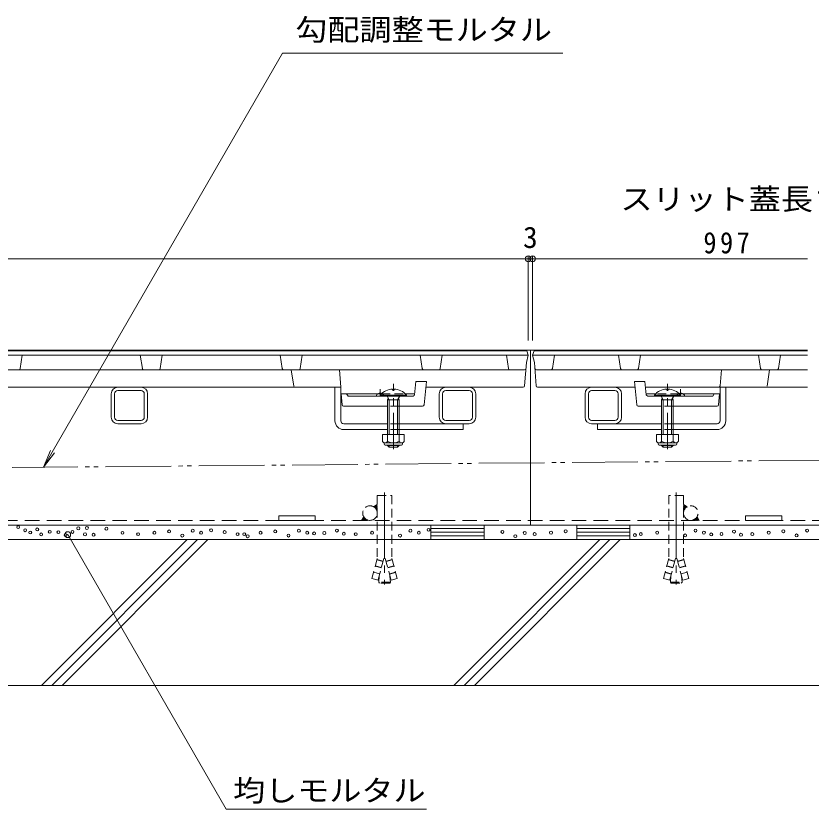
# Model space of a CAD drawing. Units: millimetres at full size, sheet at 1:5; details may follow other scales. Extents: x -1782 to 1922, y -1359 to 1336.
# Drawn here: x -792 to -247, y -907 to -363 of the extents above; entities that cross this region are included whole.
import ezdxf
from ezdxf.enums import TextEntityAlignment as Align

# ---------------------------------------------------------------- set-up
doc = ezdxf.new("R2010")
doc.units = ezdxf.units.MM
doc.header["$LTSCALE"] = 5
doc.header["$PDMODE"] = 32
doc.header["$PDSIZE"] = 4
for name, pattern in [('CHAIN1', [8, 5, -1, 1, -1]), ('CHAIN2', [12, 9, -1, 1, -1]), ('DASHED1', [1.8, 1.2, -0.6]), ('DASHED2', [3, 2, -1]), ('DOUBLE_CHAIN2', [12.8, 9, -1, 0.6, -0.6, 0.6, -1])]:
    doc.linetypes.add(name, pattern=pattern)
for name, color, linetype, lineweight in [('4-0_通り芯', 7, 'Continuous', 9), ('4-2_給水施設', 3, 'Continuous', 9), ('4-4_ハッチ', 7, 'Continuous', 9), ('4-5_図形', 7, 'Continuous', 9), ('4-E_補助線（青）', 7, 'Continuous', 9)]:
    doc.layers.add(name, color=color, linetype=linetype, lineweight=lineweight)
doc.styles.add('ＭＳ ゴシック', font='')
doc.styles.get('ＭＳ ゴシック').set_extended_font_data('MS Gothic')

msp = doc.modelspace()

# ---------------------------------------------------------------- linework, layer by layer
at = {"layer": '4-0_通り芯'}
for p, q in [((-249.529, -591.851), (-1629.529, -591.851)), ((-439.529, -711.851), (-439.529, -591.851)), ((-722.529, -617.351), (-706.529, -617.351)), ((-722.529, -619.651), (-706.529, -619.651)), ((-573.529, -640.351), (-573.529, -617.351)), ((-569.569, -640.351), (-569.569, -617.351)), ((-497.529, -617.351), (-481.529, -617.351)), ((-497.529, -619.651), (-481.529, -619.651)), ((-381.529, -617.351), (-397.529, -617.351)), ((-381.529, -619.651), (-397.529, -619.651)), ((-309.489, -640.351), (-309.489, -617.351)), ((-305.529, -640.351), (-305.529, -617.351)), ((-727.029, -637.851), (-727.029, -621.851)), ((-724.729, -621.851), (-724.729, -637.851)), ((-704.329, -637.851), (-704.329, -621.851)), ((-702.119, -621.851), (-702.029, -621.851)), ((-702.029, -637.851), (-702.029, -621.851)), ((-502.029, -637.851), (-502.029, -621.851)), ((-499.729, -621.851), (-499.729, -637.851)), ((-479.329, -637.851), (-479.329, -621.851)), ((-477.119, -621.851), (-477.029, -621.851)), ((-477.029, -637.851), (-477.029, -621.851)), ((-402.029, -637.851), (-402.029, -621.851)), ((-401.939, -621.851), (-402.029, -621.851)), ((-399.729, -637.851), (-399.729, -621.851)), ((-379.329, -621.851), (-379.329, -637.851)), ((-377.029, -637.851), (-377.029, -621.851)), ((-722.529, -640.051), (-706.529, -640.051)), ((-722.529, -642.351), (-706.529, -642.351)), ((-567.569, -642.351), (-537.504, -642.351)), ((-529.504, -642.351), (-481.529, -642.351)), ((-497.529, -640.051), (-481.529, -640.051)), ((-485.529, -646.351), (-485.529, -642.351)), ((-381.529, -640.051), (-397.529, -640.051)), ((-349.554, -642.351), (-397.529, -642.351)), ((-393.529, -646.351), (-393.529, -642.351)), ((-311.489, -642.351), (-341.554, -642.351)), ((-567.529, -646.351), (-537.504, -646.351)), ((-529.504, -646.351), (-485.529, -646.351)), ((-349.554, -646.351), (-393.529, -646.351)), ((-311.529, -646.351), (-341.554, -646.351)), ((-612.029, -705.651), (-612.029, -708.651)), ((-612.029, -705.651), (-587.029, -705.651)), ((-612.029, -708.651), (-587.029, -708.651)), ((-587.029, -705.651), (-587.029, -708.651)), ((-267.029, -705.651), (-292.029, -705.651)), ((-292.029, -705.651), (-292.029, -708.651)), ((-267.029, -708.651), (-292.029, -708.651)), ((-267.029, -705.651), (-267.029, -708.651)), ((-1641.189, -711.851), (-237.868, -711.851))]:
    msp.add_line(p, q, dxfattribs=at)
at = {"layer": '4-0_通り芯', "color": 4, "linetype": 'CHAIN1'}
for p, q in [((-533.504, -659.81), (-533.504, -614.896)), ((-345.554, -659.81), (-345.554, -614.896))]:
    msp.add_line(p, q, dxfattribs=at)
at = {"layer": '4-0_通り芯', "color": 6}
for p, q in [((-534.004, -618.562), (-534.004, -619.351)), ((-534.004, -619.351), (-533.004, -619.351)), ((-533.002, -618.562), (-533.002, -619.351)), ((-346.055, -618.562), (-346.055, -619.351)), ((-345.054, -619.351), (-346.054, -619.351)), ((-345.054, -618.562), (-345.054, -619.351)), ((-542.404, -622.651), (-542.404, -623.351)), ((-524.604, -622.651), (-542.404, -622.651)), ((-524.604, -623.351), (-542.404, -623.351)), ((-537.854, -623.351), (-536.404, -625.851)), ((-537.504, -625.851), (-537.504, -649.651)), ((-537.481, -625.851), (-536.944, -624.92)), ((-537.481, -625.851), (-529.504, -625.851)), ((-536.404, -625.851), (-536.404, -649.651)), ((-529.154, -623.351), (-530.604, -625.851)), ((-530.604, -625.851), (-530.604, -649.651)), ((-529.504, -625.851), (-530.053, -624.901)), ((-529.504, -625.851), (-529.504, -649.651)), ((-524.604, -622.651), (-524.604, -623.351)), ((-354.454, -622.651), (-354.454, -623.351)), ((-354.454, -622.651), (-336.654, -622.651)), ((-354.454, -623.351), (-336.654, -623.351)), ((-349.904, -623.351), (-348.454, -625.851)), ((-349.554, -625.851), (-349.005, -624.901)), ((-341.577, -625.851), (-349.554, -625.851)), ((-349.554, -625.851), (-349.554, -649.651)), ((-348.454, -625.851), (-348.454, -649.651)), ((-341.204, -623.351), (-342.654, -625.851)), ((-342.654, -625.851), (-342.654, -649.651)), ((-341.577, -625.851), (-342.114, -624.92)), ((-341.554, -625.851), (-341.554, -649.651)), ((-336.654, -622.651), (-336.654, -623.351)), ((-537.504, -656.951), (-537.504, -657.251)), ((-529.504, -657.251), (-537.504, -657.251)), ((-536.404, -656.951), (-536.404, -658.351)), ((-341.554, -657.251), (-349.554, -657.251)), ((-342.654, -656.951), (-342.654, -658.351)), ((-341.554, -656.951), (-341.554, -657.251))]:
    msp.add_line(p, q, dxfattribs=at)
at = {"layer": '4-0_通り芯', "linetype": 'DASHED1'}
for p, q in [((-529.504, -642.351), (-537.504, -642.351)), ((-341.554, -642.351), (-349.554, -642.351)), ((-529.504, -646.351), (-537.504, -646.351)), ((-341.554, -646.351), (-349.554, -646.351))]:
    msp.add_line(p, q, dxfattribs=at)
at = {"layer": '4-0_通り芯', "color": 2}
for p, q in [((-541.004, -649.651), (-541.004, -654.451)), ((-526.004, -649.651), (-541.004, -649.651)), ((-537.504, -649.651), (-537.504, -654.451)), ((-529.504, -649.651), (-529.504, -654.451)), ((-526.004, -649.651), (-526.004, -654.451)), ((-353.054, -649.651), (-353.054, -654.451)), ((-338.054, -649.651), (-353.054, -649.651)), ((-349.554, -649.651), (-349.554, -654.451)), ((-341.554, -649.651), (-341.554, -654.451)), ((-338.054, -649.651), (-338.054, -654.451)), ((-539.854, -656.201), (-539.854, -655.36)), ((-527.754, -655.451), (-539.254, -655.451)), ((-539.104, -656.951), (-527.904, -656.951)), ((-527.154, -656.201), (-527.154, -655.36)), ((-351.904, -656.201), (-351.904, -655.36)), ((-339.804, -655.451), (-351.304, -655.451)), ((-351.154, -656.951), (-339.954, -656.951)), ((-339.204, -656.201), (-339.204, -655.36))]:
    msp.add_line(p, q, dxfattribs=at)
at = {"layer": '4-0_通り芯', "linetype": 'DASHED2'}
msp.add_line((-1641.189, -708.651), (-237.868, -708.651), dxfattribs=at)
at = {"layer": '4-0_通り芯', "color": 6}
for points in [[(-530.604, -656.951), (-530.604, -658.351), (-536.404, -658.351), (-537.504, -657.251)], [(-529.504, -656.951), (-529.504, -657.251), (-530.604, -658.351)], [(-349.554, -656.951), (-349.554, -657.251), (-348.454, -658.351)], [(-348.454, -656.951), (-348.454, -658.351), (-342.654, -658.351), (-341.554, -657.251)]]:
    msp.add_lwpolyline(points, dxfattribs=at)
at = {"layer": '4-0_通り芯'}
for centre, radius, start, end in [((-722.529, -621.851), 4.5, 90, 180), ((-722.529, -621.851), 2.2, 90, 180), ((-706.529, -621.851), 4.5, 0, 90), ((-706.529, -621.851), 2.2, 0, 90), ((-497.529, -621.851), 4.5, 90, 180), ((-497.529, -621.851), 2.2, 90, 180), ((-481.529, -621.851), 4.5, 0, 90), ((-481.529, -621.851), 2.2, 0, 90), ((-397.529, -621.851), 4.5, 90, 180), ((-397.529, -621.851), 2.2, 90, 180), ((-381.529, -621.851), 4.5, 0, 90), ((-381.529, -621.851), 2.2, 0, 90), ((-722.529, -637.851), 4.5, 180, 270), ((-722.529, -637.851), 2.2, 180, 270), ((-706.529, -637.851), 2.2, 270, 0), ((-706.529, -637.851), 4.5, 270, 0), ((-497.529, -637.851), 4.5, 180, 270), ((-497.529, -637.851), 2.2, 180, 270), ((-481.529, -637.851), 2.2, 270, 0), ((-481.529, -637.851), 4.5, 270, 0), ((-397.529, -637.851), 4.5, 180, 270), ((-397.529, -637.851), 2.2, 180, 270), ((-381.529, -637.851), 2.2, 270, 0), ((-381.529, -637.851), 4.5, 270, 0), ((-567.529, -640.351), 6, 180, 270), ((-567.569, -640.351), 2, 180, 270), ((-311.529, -640.351), 6, 270, 0), ((-311.489, -640.351), 2, 270, 0)]:
    msp.add_arc(centre, radius, start, end, dxfattribs=at)
at = {"layer": '4-0_通り芯', "color": 6}
for centre, start, end in [((-533.504, -630.251), 92.44928, 139.50492), ((-533.504, -630.251), 40.49508, 87.54192), ((-533.404, -630.251), 87.54192, 87.55072), ((-345.554, -630.251), 92.45808, 139.50492), ((-345.654, -630.251), 92.44928, 92.45808), ((-345.554, -630.251), 40.49508, 87.55072)]:
    msp.add_arc(centre, 11.7, start, end, dxfattribs=at)
at = {"layer": '4-0_通り芯', "color": 2}
for centre, radius, start, end in [((-539.254, -653.42), 2.031, 210.51797, 329.48203), ((-539.104, -656.201), 0.75, 180, 270), ((-533.504, -646.951), 8.5, 241.92867, 298.07147), ((-527.754, -653.42), 2.031, 210.51451, 329.48514), ((-527.904, -656.201), 0.75, 270, 0), ((-351.304, -653.42), 2.031, 210.51797, 329.48203), ((-351.154, -656.201), 0.75, 180, 270), ((-345.554, -646.951), 8.5, 241.92867, 298.07147), ((-339.804, -653.42), 2.031, 210.51451, 329.48514), ((-339.954, -656.201), 0.75, 270, 0)]:
    msp.add_arc(centre, radius, start, end, dxfattribs=at)
at = {"layer": '4-2_給水施設'}
for p, q in [((-442.029, -592.351), (-441.029, -595.351)), ((-437.029, -592.351), (-438.029, -595.351)), ((-437.029, -592.351), (-249.529, -592.351)), ((-1423.164, -595.351), (-441.029, -595.351)), ((-789.401, -604.499), (-788.029, -595.351)), ((-705.656, -604.499), (-707.029, -595.351)), ((-693.401, -604.499), (-692.029, -595.351)), ((-609.656, -604.499), (-611.029, -595.351)), ((-597.401, -604.499), (-596.029, -595.351)), ((-513.656, -604.499), (-515.029, -595.351)), ((-501.401, -604.499), (-500.029, -595.351)), ((-454.656, -604.499), (-456.029, -595.351)), ((-442.313, -600.351), (-441.029, -595.351)), ((-438.029, -595.351), (-423.164, -595.351)), ((-436.744, -600.351), (-438.029, -595.351)), ((-424.401, -604.499), (-423.029, -595.351)), ((-423.164, -595.351), (-249.529, -595.351)), ((-377.656, -604.499), (-379.029, -595.351)), ((-365.401, -604.499), (-364.029, -595.351)), ((-281.656, -604.499), (-283.029, -595.351)), ((-269.401, -604.499), (-268.029, -595.351)), ((-443.462, -616.422), (-442.313, -600.351)), ((-435.595, -616.422), (-436.744, -600.351)), ((-443.602, -605.351), (-1435.456, -605.351)), ((-601.856, -616.499), (-603.529, -605.351)), ((-569.529, -617.351), (-570.49, -605.351)), ((-249.529, -605.351), (-435.456, -605.351)), ((-309.455, -616.431), (-308.567, -605.351)), ((-277.201, -616.499), (-275.529, -605.351)), ((-518.975, -622.451), (-518.065, -613.351)), ((-518.065, -613.351), (-510.829, -613.351)), ((-512.439, -629.451), (-510.829, -613.351)), ((-366.619, -629.451), (-368.229, -613.351)), ((-360.993, -613.351), (-368.229, -613.351)), ((-360.083, -622.451), (-360.993, -613.351)), ((-569.529, -617.351), (-1360.573, -617.351)), ((-444.46, -617.351), (-511.229, -617.351)), ((-434.598, -617.351), (-367.829, -617.351)), ((-249.529, -617.351), (-360.593, -617.351)), ((-569.229, -621.851), (-541.673, -621.851)), ((-569.222, -621.938), (-569.229, -621.851)), ((-568.604, -629.433), (-569.222, -621.938)), ((-564.565, -623.351), (-565.565, -621.851)), ((-542.404, -623.351), (-564.565, -623.351)), ((-525.415, -621.851), (-518.915, -621.851)), ((-519.97, -623.351), (-524.604, -623.351)), ((-353.643, -621.851), (-360.143, -621.851)), ((-359.088, -623.351), (-354.454, -623.351)), ((-309.829, -621.851), (-337.384, -621.851)), ((-336.654, -623.351), (-314.493, -623.351)), ((-314.493, -623.351), (-313.493, -621.851)), ((-310.453, -629.433), (-309.836, -621.938)), ((-309.836, -621.938), (-309.829, -621.851)), ((-567.608, -630.351), (-537.504, -630.351)), ((-529.504, -630.351), (-513.434, -630.351)), ((-349.554, -630.351), (-365.624, -630.351)), ((-311.45, -630.351), (-341.554, -630.351))]:
    msp.add_line(p, q, dxfattribs=at)
at = {"layer": '4-2_給水施設', "linetype": 'DASHED1'}
for p, q in [((-542.565, -623.351), (-542.565, -618.548)), ((-336.493, -623.351), (-336.493, -618.548)), ((-524.604, -623.351), (-542.404, -623.351)), ((-541.673, -621.851), (-525.415, -621.851)), ((-336.654, -623.351), (-354.454, -623.351)), ((-337.384, -621.851), (-353.643, -621.851)), ((-529.504, -630.351), (-537.504, -630.351)), ((-341.554, -630.351), (-349.554, -630.351))]:
    msp.add_line(p, q, dxfattribs=at)
at = {"layer": '4-2_給水施設'}
msp.add_lwpolyline([(-1437.029, -592.351), (-586.677, -592.351), (-442.029, -592.351)], dxfattribs=at)
for centre, radius, start, end in [((-790.39, -604.351), 1, 270, 351.46923), ((-704.668, -604.351), 1, 188.53077, 270), ((-694.39, -604.351), 1, 270, 351.46923), ((-608.668, -604.351), 1, 188.53077, 270), ((-598.39, -604.351), 1, 270, 351.46923), ((-512.668, -604.351), 1, 188.53077, 270), ((-502.39, -604.351), 1, 270, 351.46923), ((-453.668, -604.351), 1, 188.53077, 270), ((-443.602, -604.351), 1, 270, 355.91), ((-435.456, -604.351), 1, 184.09, 270), ((-425.39, -604.351), 1, 270, 351.46923), ((-376.668, -604.351), 1, 188.53077, 270), ((-366.39, -604.351), 1, 270, 351.46923), ((-280.668, -604.351), 1, 188.53077, 270), ((-270.39, -604.351), 1, 270, 351.46923), ((-600.868, -616.351), 1, 188.53077, 270), ((-542.565, -624.351), 3, 67.01287, 160.52878), ((-444.46, -616.351), 1, 270, 355.91), ((-434.598, -616.351), 1, 184.09, 270), ((-336.493, -624.351), 3, 19.47122, 112.98713), ((-310.452, -616.351), 1, 270, 355.42), ((-519.97, -622.351), 1, 270, 354.28941), ((-359.088, -622.351), 1, 185.71059, 270), ((-567.608, -629.351), 1, 184.70785, 270), ((-513.434, -629.351), 1, 270, 354.28941), ((-365.624, -629.351), 1, 185.71059, 270), ((-311.45, -629.351), 1, 270, 355.29215)]:
    msp.add_arc(centre, radius, start, end, dxfattribs=at)
at = {"layer": '4-2_給水施設', "linetype": 'DASHED1'}
for centre, start, end in [((-542.565, -624.351), 19.47122, 67.01287), ((-336.493, -624.351), 112.98713, 160.52878)]:
    msp.add_arc(centre, 3, start, end, dxfattribs=at)
at = {"layer": '4-4_ハッチ'}
for p, q in [((-441.029, -527.689), (-441.029, -585.351)), ((-438.029, -527.689), (-438.029, -585.351)), ((-1431.887, -529.189), (-434.887, -529.189)), ((-434.887, -529.189), (-249.529, -529.189))]:
    msp.add_line(p, q, dxfattribs=at)
for p in [(-441.029, -529.189), (-438.029, -529.189)]:
    msp.add_point(p, dxfattribs=at)
at = {"layer": '4-5_図形'}
for p, q in [((-773.457, -672.229), (-609.447, -388.154)), ((-417.387, -388.154), (-609.447, -388.154)), ((-773.457, -672.229), (-768.674, -660.68)), ((-773.457, -672.229), (-765.848, -662.312)), ((-756.814, -718.468), (-648.097, -906.771)), ((-510.794, -906.771), (-648.097, -906.771))]:
    msp.add_line(p, q, dxfattribs=at)
msp.add_point((-756.814, -718.468), dxfattribs=at)
at = {"layer": '4-E_補助線（青）', "linetype": 'DOUBLE_CHAIN2'}
msp.add_line((-237.868, -667.351), (-1641.189, -680.131), dxfattribs=at)
at = {"layer": '4-E_補助線（青）', "linetype": 'DASHED1'}
for p, q in [((-544.524, -691.651), (-544.529, -734.856)), ((-544.524, -691.651), (-534.524, -691.651)), ((-534.524, -691.651), (-534.529, -734.856)), ((-334.534, -691.651), (-344.534, -691.651)), ((-344.534, -691.651), (-344.529, -734.856)), ((-334.534, -691.651), (-334.529, -734.856)), ((-547.026, -699.321), (-544.525, -697.877)), ((-544.525, -697.98), (-544.59, -697.915)), ((-332.032, -699.321), (-334.533, -697.877)), ((-334.533, -697.98), (-334.467, -697.915)), ((-544.525, -701.516), (-546.832, -699.209)), ((-544.525, -701.162), (-546.608, -699.079)), ((-544.525, -700.809), (-546.383, -698.95)), ((-544.525, -700.455), (-546.159, -698.821)), ((-544.525, -700.102), (-545.935, -698.691)), ((-544.525, -699.748), (-545.711, -698.562)), ((-544.525, -699.395), (-545.487, -698.432)), ((-544.525, -699.041), (-545.263, -698.303)), ((-544.525, -701.869), (-545.135, -701.259)), ((-544.525, -698.688), (-545.039, -698.174)), ((-544.525, -702.223), (-544.839, -701.908)), ((-544.525, -698.334), (-544.814, -698.044)), ((-544.525, -702.576), (-544.679, -702.422)), ((-334.533, -698.334), (-334.243, -698.044)), ((-334.533, -698.688), (-334.019, -698.174)), ((-334.533, -699.041), (-333.795, -698.303)), ((-334.533, -699.395), (-333.571, -698.432)), ((-334.533, -699.748), (-333.346, -698.562)), ((-334.533, -700.102), (-333.122, -698.691)), ((-334.533, -700.455), (-332.898, -698.821)), ((-334.533, -700.809), (-332.674, -698.95)), ((-334.533, -701.162), (-332.45, -699.079)), ((-334.533, -701.516), (-332.226, -699.209)), ((-334.532, -701.869), (-333.922, -701.259)), ((-334.532, -702.223), (-334.218, -701.908)), ((-334.532, -702.576), (-334.378, -702.422)), ((-553.856, -706.151), (-555.299, -708.651)), ((-555.067, -708.651), (-555.214, -708.504)), ((-554.714, -708.651), (-555.085, -708.28)), ((-554.36, -708.651), (-554.956, -708.056)), ((-554.007, -708.651), (-554.826, -707.831)), ((-553.653, -708.651), (-554.697, -707.607)), ((-553.299, -708.651), (-554.567, -707.383)), ((-552.946, -708.651), (-554.438, -707.159)), ((-552.592, -708.651), (-554.308, -706.935)), ((-552.239, -708.651), (-554.179, -706.711)), ((-551.885, -708.651), (-554.05, -706.487)), ((-553.508, -706.675), (-553.92, -706.262)), ((-551.532, -708.651), (-552.55, -707.633)), ((-551.178, -708.651), (-551.653, -708.176)), ((-550.825, -708.651), (-551.069, -708.407)), ((-550.471, -708.651), (-550.584, -708.538)), ((-550.229, -708.529), (-550.268, -708.673)), ((-328.828, -708.529), (-328.79, -708.673)), ((-328.586, -708.651), (-328.473, -708.538)), ((-328.233, -708.651), (-327.989, -708.407)), ((-327.879, -708.651), (-327.404, -708.176)), ((-327.526, -708.651), (-326.508, -707.633)), ((-327.172, -708.651), (-325.008, -706.487)), ((-326.819, -708.651), (-324.878, -706.711)), ((-326.465, -708.651), (-324.749, -706.935)), ((-326.112, -708.651), (-324.62, -707.159)), ((-325.758, -708.651), (-324.49, -707.383)), ((-325.55, -706.675), (-325.137, -706.262)), ((-325.404, -708.651), (-324.361, -707.607)), ((-325.202, -706.151), (-323.758, -708.651)), ((-325.051, -708.651), (-324.231, -707.831)), ((-324.697, -708.651), (-324.102, -708.056)), ((-324.344, -708.651), (-323.973, -708.28)), ((-323.99, -708.651), (-323.843, -708.504)), ((-544.529, -734.856), (-548.228, -748.661)), ((-540.575, -736.942), (-544.785, -735.814)), ((-540.523, -736.749), (-544.734, -735.621)), ((-540.015, -734.856), (-544.017, -749.789)), ((-540.015, -734.856), (-539.042, -734.856)), ((-539.042, -734.856), (-535.041, -749.789)), ((-538.535, -736.749), (-534.324, -735.621)), ((-538.483, -736.942), (-534.272, -735.814)), ((-534.529, -734.856), (-530.83, -748.661)), ((-344.529, -734.856), (-348.228, -748.661)), ((-340.575, -736.942), (-344.785, -735.814)), ((-340.523, -736.749), (-344.734, -735.621)), ((-340.015, -734.856), (-344.017, -749.789)), ((-339.042, -734.856), (-340.015, -734.856)), ((-339.042, -734.856), (-335.041, -749.789)), ((-338.535, -736.749), (-334.324, -735.621)), ((-338.483, -736.942), (-334.272, -735.814)), ((-334.529, -734.856), (-330.83, -748.661)), ((-541.739, -741.289), (-545.95, -740.161)), ((-541.687, -741.096), (-545.898, -739.967)), ((-537.37, -741.096), (-533.159, -739.967)), ((-537.318, -741.289), (-533.107, -740.161)), ((-341.739, -741.289), (-345.95, -740.161)), ((-341.687, -741.096), (-345.898, -739.967)), ((-337.37, -741.096), (-333.159, -739.967)), ((-337.318, -741.289), (-333.107, -740.161)), ((-542.852, -745.442), (-547.063, -744.314)), ((-543.529, -751.151), (-543.23, -746.875)), ((-536.205, -745.442), (-531.994, -744.314)), ((-536.154, -745.635), (-531.943, -744.507)), ((-535.529, -751.151), (-535.828, -746.875)), ((-342.904, -745.635), (-347.115, -744.507)), ((-342.852, -745.442), (-347.063, -744.314)), ((-343.529, -751.151), (-343.23, -746.875)), ((-336.205, -745.442), (-331.994, -744.314)), ((-335.529, -751.151), (-335.828, -746.875)), ((-544.017, -749.789), (-548.228, -748.661)), ((-535.529, -751.151), (-543.529, -751.151)), ((-543.529, -751.151), (-543.029, -751.651)), ((-536.029, -751.651), (-543.029, -751.651)), ((-535.529, -751.151), (-536.029, -751.651)), ((-535.041, -749.789), (-530.83, -748.661)), ((-344.017, -749.789), (-348.228, -748.661)), ((-343.529, -751.151), (-335.529, -751.151)), ((-343.529, -751.151), (-343.029, -751.651)), ((-343.029, -751.651), (-336.029, -751.651)), ((-335.529, -751.151), (-336.029, -751.651)), ((-335.041, -749.789), (-330.83, -748.661))]:
    msp.add_line(p, q, dxfattribs=at)
at = {"layer": '4-E_補助線（青）', "linetype": 'CHAIN2'}
for p, q in [((-539.529, -689.548), (-539.529, -752.744)), ((-339.529, -689.548), (-339.529, -752.744))]:
    msp.add_line(p, q, dxfattribs=at)
at = {"layer": '4-E_補助線（青）', "color": 2}
for p, q in [((-471.266, -711.851), (-507.791, -711.851)), ((-507.791, -711.851), (-507.791, -721.851)), ((-471.266, -714.351), (-507.791, -714.351)), ((-471.266, -721.851), (-471.266, -711.851)), ((-407.791, -711.851), (-371.266, -711.851)), ((-407.791, -721.851), (-407.791, -711.851)), ((-407.791, -714.351), (-371.266, -714.351)), ((-371.266, -711.851), (-371.266, -721.851)), ((-471.266, -716.851), (-507.791, -716.851)), ((-471.266, -719.351), (-507.791, -719.351)), ((-407.791, -716.851), (-371.266, -716.851)), ((-407.791, -719.351), (-371.266, -719.351)), ((-237.868, -721.851), (-1641.189, -721.851)), ((-774.852, -821.851), (-674.852, -721.851)), ((-767.781, -821.851), (-667.781, -721.851)), ((-760.71, -821.851), (-660.71, -721.851)), ((-492.009, -821.851), (-392.009, -721.851)), ((-484.938, -821.851), (-384.938, -721.851)), ((-477.867, -821.851), (-377.867, -721.851)), ((-237.868, -821.851), (-1641.189, -821.851))]:
    msp.add_line(p, q, dxfattribs=at)
at = {"layer": '4-E_補助線（青）'}
for centre in [(-790.792, -713.297), (-777.725, -714.855), (-749.542, -714.124), (-743.647, -713.885), (-730.263, -714.363), (-509.36, -715.177), (-786.012, -715.448), (-782.505, -717.006), (-775.018, -718.315), (-769.121, -716.528), (-763.226, -716.767), (-758.354, -718.741), (-753.574, -716.591), (-744.97, -718.263), (-739.075, -718.502), (-719.269, -717.231), (-708.598, -718.138), (-697.365, -717.182), (-687.327, -716.226), (-678.246, -719.094), (-671.076, -715.748), (-665.34, -717.182), (-658.523, -715.494), (-649.202, -716.689), (-640.359, -718.123), (-635.784, -718.138), (-633.428, -719.557), (-624.551, -717.182), (-614.513, -716.226), (-605.431, -719.094), (-598.261, -715.748), (-592.525, -717.182), (-587.856, -717.58), (-580.846, -717.341), (-572.242, -715.668), (-567.462, -717.819), (-559.305, -718.138), (-548.072, -717.182), (-528.952, -719.094), (-521.782, -715.748), (-516.046, -717.182), (-458.693, -716.611), (-449.85, -719.479), (-443.397, -717.328), (-436.621, -718.037), (-425.389, -717.081), (-415.351, -716.125), (-367.82, -718.743), (-363.807, -718.037), (-352.574, -717.081), (-333.455, -718.993), (-326.285, -715.647), (-320.549, -717.081), (-315.51, -718.271), (-308.5, -718.032), (-299.896, -716.359), (-295.116, -718.51), (-287.328, -718.037), (-276.095, -717.081), (-266.058, -716.125), (-256.976, -718.993), (-249.806, -715.647)]:
    msp.add_circle(centre, 1, dxfattribs=at)
at = {"layer": '4-E_補助線（青）', "linetype": 'DASHED1'}
for centre, start, end in [((-549.526, -703.651), 60, 0), ((-549.526, -703.651), 0, 60), ((-329.532, -703.651), 180, 120), ((-329.532, -703.651), 120, 180)]:
    msp.add_arc(centre, 5, start, end, dxfattribs=at)

# ---------------------------------------------------------------- texts
at = {"layer": '4-4_ハッチ', "color": 2, "style": 'ＭＳ ゴシック'}
msp.add_text('3', height=14.66, dxfattribs=at).set_placement((-444.529, -526.189), align=Align.BOTTOM_LEFT)
at = {"layer": '4-4_ハッチ', "color": 2, "insert": (-320.876, -525.692), "char_height": 14.66, "attachment_point": 7, "style": 'ＭＳ ゴシック'}
msp.add_mtext('\\T1.27;\\W0.9;997', dxfattribs=at)
at = {"layer": '4-5_図形', "color": 2, "style": 'ＭＳ ゴシック', "width": 1.1}
for s, p in [('勾配調整モルタル', (-600.719, -383.725)), ('スリット蓋長さ', (-377.756, -499.967)), ('均しモルタル', (-643.373, -905.771))]:
    msp.add_text(s, height=14.66, dxfattribs=at).set_placement(p, align=Align.BOTTOM_LEFT)

doc.saveas('drawing.dxf')
